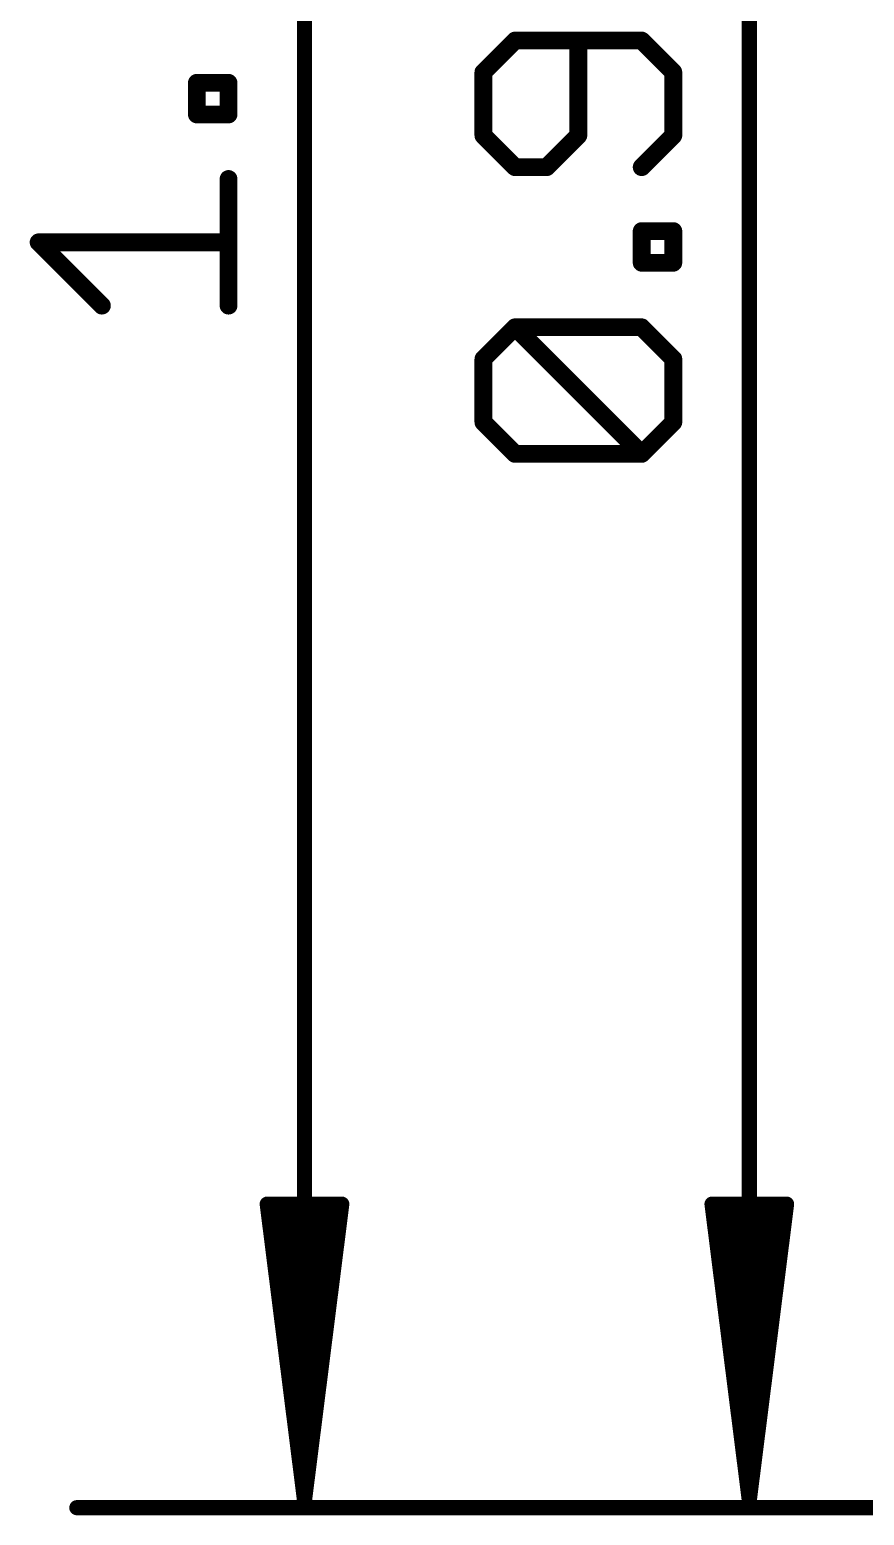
# Model space of a CAD drawing. Extents: x -38 to 69, y -72 to 37.
# Drawn here: x -7.43 to -0.28, y -0.07 to 12.66 of the extents above; entities that cross this region are included whole.
import ezdxf

# ---------------------------------------------------------------- set-up
doc = ezdxf.new("R2010")
doc.units = 0
doc.layers.add('47', color=253, linetype='CONTINUOUS')

msp = doc.modelspace()

# ---------------------------------------------------------------- linework, layer by layer
at = {"layer": '47'}
for points, const_width in [([(-5.08, 0.065), (-5.08, 25.335)], 0.13), ([(-1.27, 22.795), (-1.27, 0.065)], 0.13), ([(-3.2765, 12.5652), (-3.5477, 12.294)], 0.1524), ([(-2.1919, 12.5652), (-3.2765, 12.5652)], 0.1524), ([(-2.7342, 11.7517), (-2.7342, 12.5652)], 0.1524), ([(-1.9207, 12.294), (-2.1919, 12.5652)], 0.1524), ([(-3.5477, 12.294), (-3.5477, 11.7517)], 0.1524), ([(-1.9207, 11.7517), (-1.9207, 12.294)], 0.1524), ([(-6.0019, 11.932), (-6.0019, 12.2031)], 0.1524), ([(-6.0019, 12.2031), (-5.7307, 12.2031)], 0.1524), ([(-5.7307, 12.2031), (-5.7307, 11.932)], 0.1524), ([(-5.7307, 11.932), (-6.0019, 11.932)], 0.1524), ([(-3.5477, 11.7517), (-3.2765, 11.4805)], 0.1524), ([(-3.0054, 11.4805), (-2.7342, 11.7517)], 0.1524), ([(-2.1919, 11.4805), (-1.9207, 11.7517)], 0.1524), ([(-5.7307, 10.2948), (-5.7307, 11.3795)], 0.1524), ([(-3.2765, 11.4805), (-3.0054, 11.4805)], 0.1524), ([(-2.1919, 10.662), (-2.1919, 10.9331)], 0.1524), ([(-2.1919, 10.9331), (-1.9207, 10.9331)], 0.1524), ([(-1.9207, 10.9331), (-1.9207, 10.662)], 0.1524), ([(-6.8154, 10.2948), (-7.3577, 10.8371)], 0.1524), ([(-7.3577, 10.8371), (-5.7307, 10.8371)], 0.1524), ([(-1.9207, 10.662), (-2.1919, 10.662)], 0.1524), ([(-3.5477, 9.8383), (-3.2765, 10.1095)], 0.1524), ([(-3.2765, 10.1095), (-2.1919, 10.1095)], 0.1524), ([(-2.1919, 9.0248), (-3.2765, 10.1095)], 0.1524), ([(-2.1919, 10.1095), (-1.9207, 9.8383)], 0.1524), ([(-3.5477, 9.296), (-3.5477, 9.8383)], 0.1524), ([(-1.9207, 9.8383), (-1.9207, 9.296)], 0.1524), ([(-3.2765, 9.0248), (-3.5477, 9.296)], 0.1524), ([(-1.9207, 9.296), (-2.1919, 9.0248)], 0.1524), ([(-2.1919, 9.0248), (-3.2765, 9.0248)], 0.1524), ([(-5.08, 0.065), (-5.3992, 2.6)], 0.13), ([(-5.3992, 2.6), (-4.7608, 2.6)], 0.13), ([(-5.08, 0.065), (-5.34, 2.6)], 0.13), ([(-5.08, 0.065), (-5.21, 2.6)], 0.13), ([(-4.7608, 2.6), (-5.08, 0.065)], 0.13), ([(-4.95, 2.6), (-5.08, 0.065)], 0.13), ([(-4.82, 2.6), (-5.08, 0.065)], 0.13), ([(-1.27, 0.065), (-1.5892, 2.6)], 0.13), ([(-1.5892, 2.6), (-0.9508, 2.6)], 0.13), ([(-1.27, 0.065), (-1.53, 2.6)], 0.13), ([(-1.27, 0.065), (-1.4, 2.6)], 0.13), ([(-0.9508, 2.6), (-1.27, 0.065)], 0.13), ([(-1.14, 2.6), (-1.27, 0.065)], 0.13), ([(-1.01, 2.6), (-1.27, 0.065)], 0.13), ([(0, 0), (-7.03, 0)], 0.13), ([(5.08, 0), (-3.22, 0)], 0.13)]:
    msp.add_lwpolyline(points, dxfattribs=dict(at, const_width=const_width))
for points, const_width in [([(-3.2765, 12.6033, 1), (-3.2765, 12.5271)], 0.0762), ([(-3.2496, 12.5383, 1), (-3.3035, 12.5921)], 0.0762), ([(-2.6961, 12.5652, 1), (-2.7723, 12.5652)], 0.0762), ([(-2.1649, 12.5921, 1), (-2.2188, 12.5383)], 0.0762), ([(-2.1919, 12.5271, 1), (-2.1919, 12.6033)], 0.0762), ([(-3.5096, 12.294, 1), (-3.5858, 12.294)], 0.0762), ([(-3.5746, 12.321, 1), (-3.5207, 12.2671)], 0.0762), ([(-1.8826, 12.294, 1), (-1.9588, 12.294)], 0.0762), ([(-1.9476, 12.2671, 1), (-1.8938, 12.321)], 0.0762), ([(-5.9638, 12.2031, 1), (-6.04, 12.2031)], 0.0762), ([(-6.0019, 12.2412, 1), (-6.0019, 12.165)], 0.0762), ([(-5.6926, 12.2031, 1), (-5.7688, 12.2031)], 0.0762), ([(-5.7307, 12.165, 1), (-5.7307, 12.2412)], 0.0762), ([(-6.0019, 11.9701, 1), (-6.0019, 11.8939)], 0.0762), ([(-6.04, 11.932, 1), (-5.9638, 11.932)], 0.0762), ([(-5.7688, 11.932, 1), (-5.6926, 11.932)], 0.0762), ([(-5.7307, 11.8939, 1), (-5.7307, 11.9701)], 0.0762), ([(-3.5858, 11.7517, 1), (-3.5096, 11.7517)], 0.0762), ([(-3.5207, 11.7786, 1), (-3.5746, 11.7248)], 0.0762), ([(-2.7723, 11.7517, 1), (-2.6961, 11.7517)], 0.0762), ([(-2.7073, 11.7248, 1), (-2.7611, 11.7786)], 0.0762), ([(-1.9588, 11.7517, 1), (-1.8826, 11.7517)], 0.0762), ([(-1.8938, 11.7248, 1), (-1.9476, 11.7786)], 0.0762), ([(-5.6926, 11.3795, 1), (-5.7688, 11.3795)], 0.0762), ([(-3.2765, 11.5186, 1), (-3.2765, 11.4424)], 0.0762), ([(-3.3035, 11.4536, 1), (-3.2496, 11.5075)], 0.0762), ([(-3.0323, 11.5075, 1), (-2.9784, 11.4536)], 0.0762), ([(-3.0054, 11.4424, 1), (-3.0054, 11.5186)], 0.0762), ([(-2.2188, 11.5075, 1), (-2.1649, 11.4536)], 0.0762), ([(-2.1538, 10.9331, 1), (-2.23, 10.9331)], 0.0762), ([(-2.1919, 10.9712, 1), (-2.1919, 10.895)], 0.0762), ([(-1.8826, 10.9331, 1), (-1.9588, 10.9331)], 0.0762), ([(-1.9207, 10.895, 1), (-1.9207, 10.9712)], 0.0762), ([(-7.3307, 10.8641, 1), (-7.3846, 10.8102)], 0.0762), ([(-7.3577, 10.8752, 1), (-7.3577, 10.799)], 0.0762), ([(-5.7307, 10.799, 1), (-5.7307, 10.8752)], 0.0762), ([(-2.1919, 10.7001, 1), (-2.1919, 10.6239)], 0.0762), ([(-2.23, 10.662, 1), (-2.1538, 10.662)], 0.0762), ([(-1.9588, 10.662, 1), (-1.8826, 10.662)], 0.0762), ([(-1.9207, 10.6239, 1), (-1.9207, 10.7001)], 0.0762), ([(-6.8423, 10.2679, 1), (-6.7884, 10.3218)], 0.0762), ([(-5.7688, 10.2948, 1), (-5.6926, 10.2948)], 0.0762), ([(-3.2496, 10.1364, 1), (-3.3035, 10.0825)], 0.0762), ([(-3.2765, 10.1476, 1), (-3.2765, 10.0714)], 0.0762), ([(-3.2496, 10.0825, 1), (-3.3035, 10.1364)], 0.0762), ([(-2.1649, 10.1364, 1), (-2.2188, 10.0825)], 0.0762), ([(-2.1919, 10.0714, 1), (-2.1919, 10.1476)], 0.0762), ([(-3.5096, 9.8383, 1), (-3.5858, 9.8383)], 0.0762), ([(-3.5746, 9.8652, 1), (-3.5207, 9.8114)], 0.0762), ([(-1.8826, 9.8383, 1), (-1.9588, 9.8383)], 0.0762), ([(-1.9476, 9.8114, 1), (-1.8938, 9.8652)], 0.0762), ([(-3.5207, 9.3229, 1), (-3.5746, 9.269)], 0.0762), ([(-3.5858, 9.296, 1), (-3.5096, 9.296)], 0.0762), ([(-1.9588, 9.296, 1), (-1.8826, 9.296)], 0.0762), ([(-1.8938, 9.269, 1), (-1.9476, 9.3229)], 0.0762), ([(-3.2765, 9.0629, 1), (-3.2765, 8.9867)], 0.0762), ([(-3.3035, 8.9979, 1), (-3.2496, 9.0518)], 0.0762), ([(-2.2188, 9.0518, 1), (-2.1649, 8.9979)], 0.0762), ([(-2.2188, 8.9979, 1), (-2.1649, 9.0518)], 0.0762), ([(-2.1919, 8.9867, 1), (-2.1919, 9.0629)], 0.0762), ([(-5.367, 2.6041, 1), (-5.4315, 2.5959)], 0.065), ([(-5.3992, 2.6325, 1), (-5.3992, 2.5675)], 0.065), ([(-5.3077, 2.6033, 1), (-5.3723, 2.5967)], 0.065), ([(-5.1775, 2.6017, 1), (-5.2425, 2.5983)], 0.065), ([(-4.9175, 2.5983, 1), (-4.9825, 2.6017)], 0.065), ([(-4.7877, 2.5967, 1), (-4.8523, 2.6033)], 0.065), ([(-4.7285, 2.5959, 1), (-4.793, 2.6041)], 0.065), ([(-4.7608, 2.5675, 1), (-4.7608, 2.6325)], 0.065), ([(-1.557, 2.6041, 1), (-1.6215, 2.5959)], 0.065), ([(-1.5892, 2.6325, 1), (-1.5892, 2.5675)], 0.065), ([(-1.4977, 2.6033, 1), (-1.5623, 2.5967)], 0.065), ([(-1.3675, 2.6017, 1), (-1.4325, 2.5983)], 0.065), ([(-1.1075, 2.5983, 1), (-1.1725, 2.6017)], 0.065), ([(-0.9777, 2.5967, 1), (-1.0423, 2.6033)], 0.065), ([(-0.9185, 2.5959, 1), (-0.983, 2.6041)], 0.065), ([(-0.9508, 2.5675, 1), (-0.9508, 2.6325)], 0.065), ([(-7.03, 0.0325, 1), (-7.03, -0.0325)], 0.065), ([(-5.1122, 0.0691, 1), (-5.0478, 0.0609)], 0.065), ([(-5.1123, 0.0683, 1), (-5.0477, 0.0617)], 0.065), ([(-5.1125, 0.0633, 1), (-5.0475, 0.0667)], 0.065), ([(-5.1125, 0.0667, 1), (-5.0475, 0.0633)], 0.065), ([(-5.1125, 0.065, 1), (-5.0475, 0.065)], 0.065), ([(-5.1123, 0.0617, 1), (-5.0477, 0.0683)], 0.065), ([(-5.1122, 0.0609, 1), (-5.0478, 0.0691)], 0.065), ([(-3.22, 0.0325, 1), (-3.22, -0.0325)], 0.065), ([(-1.3022, 0.0691, 1), (-1.2378, 0.0609)], 0.065), ([(-1.3023, 0.0683, 1), (-1.2377, 0.0617)], 0.065), ([(-1.3025, 0.0633, 1), (-1.2375, 0.0667)], 0.065), ([(-1.3025, 0.0667, 1), (-1.2375, 0.0633)], 0.065), ([(-1.3025, 0.065, 1), (-1.2375, 0.065)], 0.065), ([(-1.3023, 0.0617, 1), (-1.2377, 0.0683)], 0.065), ([(-1.3022, 0.0609, 1), (-1.2378, 0.0691)], 0.065)]:
    msp.add_lwpolyline(points, format="xyb", dxfattribs=dict(at, const_width=const_width))

doc.saveas('drawing.dxf')
